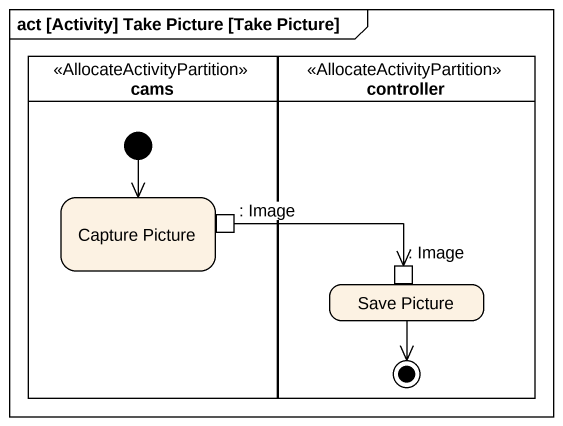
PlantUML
@startuml
mainframe act [Activity] Take Picture [Take Picture]
hide empty description
state cams <<AllocateActivityPartition>> {
  state "Capture Picture" as Capture_Picture {
    state ": Image" as Image <<outputPin>>
  }
  [*] --> Capture_Picture
}
state controller <<AllocateActivityPartition>> {
  state "Save Picture" as Save_Picture {
    state ": Image" as Image_2 <<inputPin>>
  }
  Save_Picture --> [*]
}
Image -right-> Image_2
@enduml
